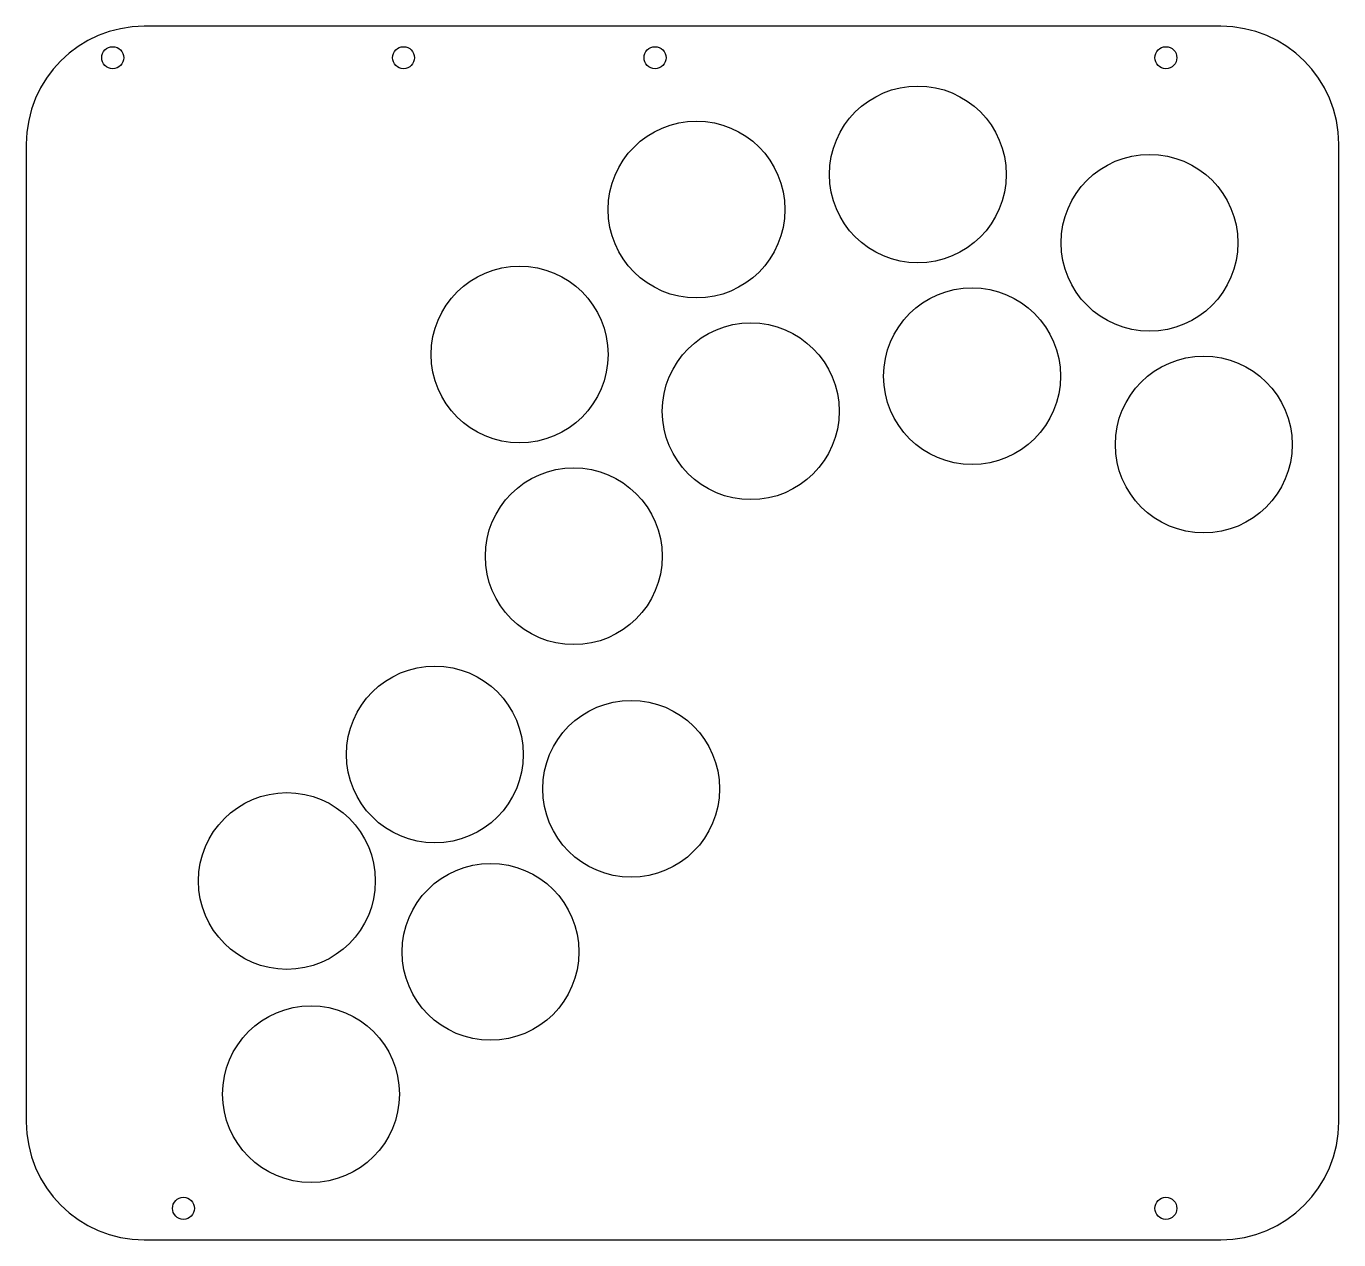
# Model space of a CAD drawing. Header units: inches. Extents: x 1 to 168, y 1 to 155.
import ezdxf

# ---------------------------------------------------------------- set-up
doc = ezdxf.new("R2010")
doc.units = ezdxf.units.IN
doc.header["$MEASUREMENT"] = 0

msp = doc.modelspace()

# ---------------------------------------------------------------- linework, layer by layer
at = {"color": 1}
for p, q in [((152.54, 155.45), (15.54, 155.45)), ((0.54, 140.45), (0.54, 16.05)), ((167.54, 16.05), (167.54, 140.45)), ((15.54, 1.05), (152.54, 1.05))]:
    msp.add_line(p, q, dxfattribs=at)
for centre, radius in [((11.54, 151.45), 1.4), ((48.54, 151.45), 1.4), ((80.54, 151.45), 1.4), ((145.54, 151.45), 1.4), ((113.98, 136.6), 11.25), ((85.82, 132.13), 11.25), ((143.46, 127.9), 11.25), ((63.31, 113.69), 11.25), ((120.88, 110.93), 11.25), ((92.72, 106.47), 11.25), ((150.36, 102.23), 11.25), ((70.2, 88.02), 11.25), ((52.53, 62.8), 11.25), ((77.5, 58.43), 11.25), ((33.7, 46.7), 11.25), ((59.61, 37.68), 11.25), ((36.77, 19.58), 11.25), ((20.54, 5.05), 1.4), ((145.54, 5.05), 1.4)]:
    msp.add_circle(centre, radius, dxfattribs=at)
for centre, start, end in [((15.54, 140.45), 90, 180), ((152.54, 140.45), 0, 90), ((15.54, 16.05), 180, 270), ((152.54, 16.05), 270, 0)]:
    msp.add_arc(centre, 15, start, end, dxfattribs=at)

doc.saveas('drawing.dxf')
